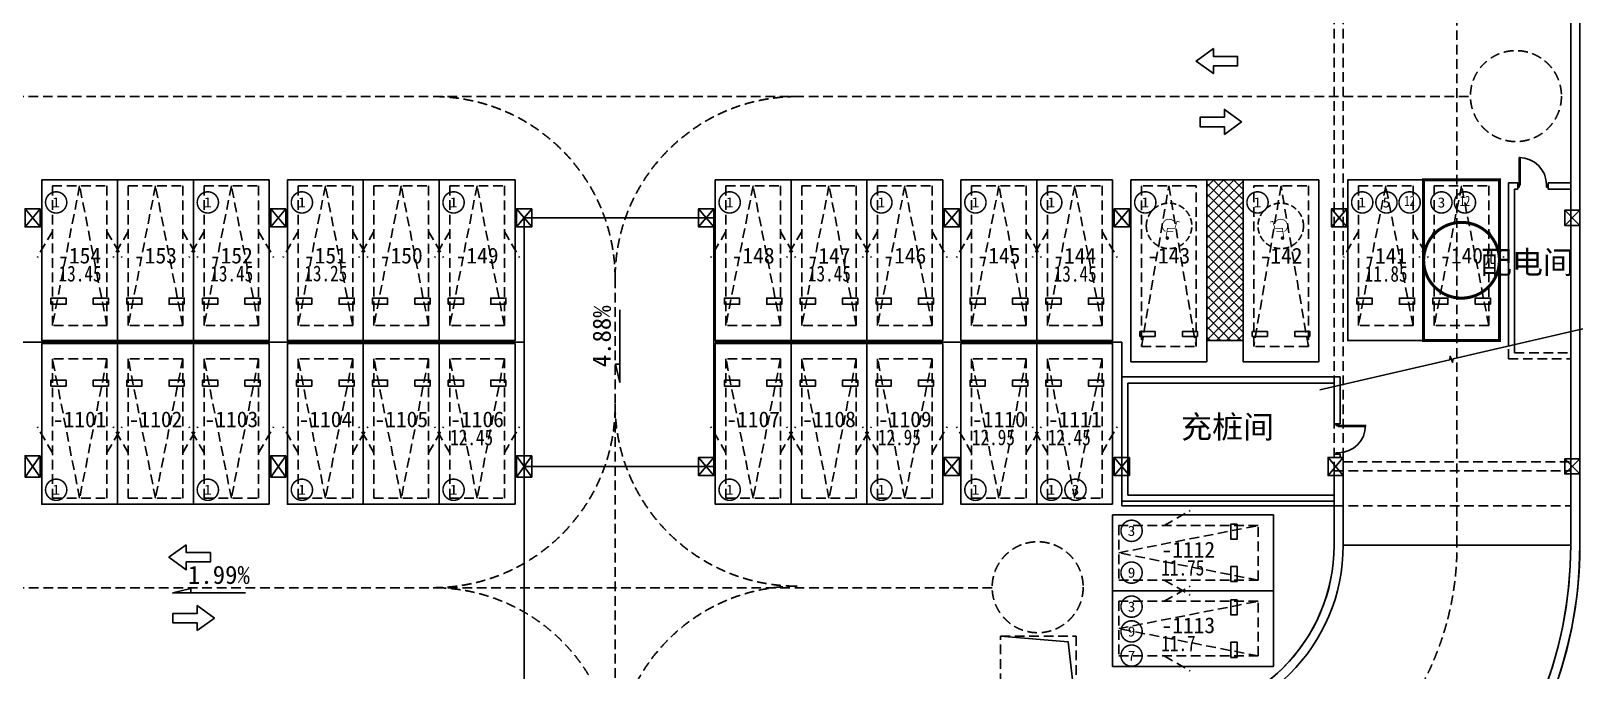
# Model space of a CAD drawing. Header units: millimetres. Extents: x 693907 to 1906102, y -24098 to 332602.
# Drawn here: x 852764 to 903919, y 278753 to 299862 of the extents above; entities that cross this region are included whole.
import ezdxf
from ezdxf.enums import TextEntityAlignment as Align

# ---------------------------------------------------------------- set-up
doc = ezdxf.new("R2010")
doc.units = ezdxf.units.MM
doc.header["$LTSCALE"] = 100
for name, pattern in [('A6-DK-B1F$0$ACO-DASHED', [3, 2, -1]), ('A6-DK-B1F$0$DK-PD-1F(UP)$0$HIDDEN2', [4.7625, 3.175, -1.5875]), ('A6-DK-B1F$0$HIDDEN2', [4.7625, 3.175, -1.5875]), ('A6-DK-JSJ-B1F$0$HIDDEN2', [4.7625, 3.175, -1.5875])]:
    doc.linetypes.add(name, pattern=pattern)
doc.layers.get('Defpoints').update_dxf_attribs({"color": 189})
for name, color, linetype in [('A-ROOM-IDEN', 31, 'Continuous'), ('A6-DK-B1F$0$-ACO-DIMS', 144, 'Continuous'), ('A6-DK-B1F$0$A-CONC', 30, 'Continuous'), ('A6-DK-B1F$0$A-DOOR', 190, 'Continuous'), ('A6-DK-B1F$0$A-HATCH', 251, 'Continuous'), ('A6-DK-B1F$0$A-MARK', 232, 'Continuous'), ('A6-DK-B1F$0$A-PRKG', 175, 'A6-DK-B1F$0$HIDDEN2'), ('A6-DK-B1F$0$A-PRKG-SIGN', 252, 'Continuous'), ('A6-DK-B1F$0$A-TRACK', 77, 'A6-DK-B1F$0$HIDDEN2'), ('A6-DK-B1F$0$A-VOID', 221, 'A6-DK-B1F$0$HIDDEN2'), ('A6-DK-B1F$0$A-WALL', 2, 'Continuous'), ('A6-DK-B1F$0$A-X-CLIP', 249, 'Continuous'), ('A6-DK-B1F$0$DK-PD-1F(UP)$0$A-HATCH', 251, 'Continuous'), ('A6-DK-BG-B1F$0$A-DRAIN', 152, 'Continuous'), ('A6-DK-BG-B1F$0$A-STAIR', 142, 'Continuous'), ('A6-DK-JSJ-B1F$0$A-DRAIN', 152, 'Continuous'), ('A6-DK-JSJ-B1F$0$A-HOLE-FLOR', 242, 'Continuous'), ('A6-DK-JSJ-B1F$0$A-LOWER', 131, 'A6-DK-JSJ-B1F$0$HIDDEN2'), ('A6-DK-JSJ-B1F$0$X23-BF$0$A-HATCH', 251, 'Continuous'), ('A6-W-B1$0$S-WALL-S', 4, 'Continuous'), ('a_parking_number', 120, 'Continuous'), ('a_parking_price', 211, 'Continuous'), ('xref(dwg引用图层)', 7, 'Continuous'), ('留孔', 1, 'Continuous')]:
    doc.layers.add(name, color=color, linetype=linetype)
doc.layers.add('A6-W-B1$0$S-EDIT', color=241, linetype='Continuous', plot=False)
doc.layers.add('LVTRY', color=6, linetype='Continuous', lineweight=18)
doc.layers.add('PUB_TEXT', color=7, linetype='Continuous', lineweight=15)
doc.styles.add('-黑体', font='simhei.ttf')
doc.styles.add('A6-DK-BG-B1F$0$华文细黑', font='STXIHEI.TTF')
doc.styles.add('华文细黑', font='STXIHEI.TTF')
doc.styles.add('黑体', font='simhei.ttf', dxfattribs={"width": 0.8})

# ---------------------------------------------------------------- blocks, each defined once
blk = doc.blocks.new('*U425')
at = {"layer": 'A6-DK-JSJ-B1F$0$A-DRAIN'}
blk.add_lwpolyline([(50, 50), (50, 850), (850, 850), (850, 50)], close=True, dxfattribs=at)
at = {"layer": 'A6-DK-JSJ-B1F$0$A-HOLE-FLOR'}
blk.add_lwpolyline([(0, 0), (270, 2317), (2500, 2500)], dxfattribs=at)
for points in [[(65, 835), (450, 835), (450, 65), (65, 65)], [(835, 835), (450, 835), (450, 65), (835, 65)]]:
    blk.add_lwpolyline(points, close=True, dxfattribs=at)
at = {"layer": 'A6-DK-JSJ-B1F$0$A-LOWER'}
for points in [[(0, 2500), (0, 0), (2500, 0), (2500, 2500), (0, 2500)], [(100, 100), (100, 800), (800, 800), (800, 100), (100, 100)]]:
    blk.add_lwpolyline(points, dxfattribs=at)
at = {"layer": 'A6-DK-JSJ-B1F$0$X23-BF$0$A-HATCH'}
blk.add_lwpolyline([(65, 65), (65, 835), (835, 835), (835, 65)], close=True, dxfattribs=at)
for centre in [(242, 745), (657, 745), (242, 155), (657, 155)]:
    blk.add_circle(centre, 8, dxfattribs=at)
blk = doc.blocks.new('A6-DK-JSJ-B1F')
at = {"layer": 'A6-DK-JSJ-B1F$0$A-LOWER', "xscale": -1}
blk.add_blockref('*U425', (145000, 277400), dxfattribs=at)
blk = doc.blocks.new('A6-W-B1$0$Z-2')
at = {"layer": 'A6-W-B1$0$S-EDIT'}
for p, q in [((72869, 44139), (73369, 43539)), ((73369, 44139), (72869, 43539))]:
    blk.add_line(p, q, dxfattribs=at)
at = {"layer": 'A6-W-B1$0$S-WALL-S', "color": 0, "linetype": 'ByBlock', "lineweight": -2}
blk.add_lwpolyline([(73369, 44139), (72869, 44139), (72869, 43539), (73369, 43539), (73369, 44139)], dxfattribs=at)
blk = doc.blocks.new('A6-W-B1$0$Z-1')
at = {"layer": 'A6-W-B1$0$S-EDIT'}
for p, q in [((91833, 54151), (92533, 54651)), ((91833, 54651), (92533, 54151))]:
    blk.add_line(p, q, dxfattribs=at)
at = {"layer": 'A6-W-B1$0$S-WALL-S', "color": 0, "linetype": 'ByBlock', "lineweight": -2}
blk.add_lwpolyline([(91833, 54651), (91833, 54151), (92533, 54151), (92533, 54651), (91833, 54651)], dxfattribs=at)
blk = doc.blocks.new('A6-W-B1$0$Z-3')
at = {"layer": 'A6-W-B1$0$S-EDIT'}
for p, q in [((-250, 250), (250, -250)), ((250, 250), (-250, -250))]:
    blk.add_line(p, q, dxfattribs=at)
at = {"layer": 'A6-W-B1$0$S-WALL-S', "color": 0, "linetype": 'ByBlock', "lineweight": -2}
blk.add_lwpolyline([(250, 250), (-250, 250), (-250, -250), (250, -250), (250, 250)], dxfattribs=at)
blk = doc.blocks.new('A6-W-B1', base_point=(85957, 40190))
at = {"layer": 'A6-W-B1$0$S-WALL-S'}
for points in [[(235757, 346815), (247257, 346815), (247257, 323090, -0.414214), (233757, 309590), (232257, 309590), (232257, 306290), (232557, 306290), (232557, 309290), (233757, 309290, 0.414214), (247557, 323090), (247557, 347115), (235757, 347115), (235757, 346815)], [(233531, 317390, 0.425476), (239457, 323090), (239457, 325390), (239757, 325390), (239757, 323090, -0.414212), (233757, 317090), (232207, 317090), (232207, 317390), (233531, 317390)]]:
    blk.add_lwpolyline(points, format="xyb", dxfattribs=at)
for name, p in [('A6-W-B1$0$Z-2', (123438, 290050)), ('A6-W-B1$0$Z-2', (131538, 290050)), ('A6-W-B1$0$Z-2', (139638, 290050)), ('A6-W-B1$0$Z-2', (145638, 290050)), ('A6-W-B1$0$Z-2', (153738, 290050)), ('A6-W-B1$0$Z-2', (159338, 290050)), ('A6-W-B1$0$Z-2', (166503, 290050)), ('A6-W-B1$0$Z-3', (247307, 333890)), ('A6-W-B1$0$Z-2', (145638, 281850)), ('A6-W-B1$0$Z-2', (153738, 281850)), ('A6-W-B1$0$Z-2', (159338, 281850)), ('A6-W-B1$0$Z-2', (166388, 281850)), ('A6-W-B1$0$Z-3', (247307, 325690))]:
    blk.add_blockref(name, p, dxfattribs=at)
at = {"layer": 'A6-W-B1$0$S-WALL-S', "rotation": 270}
for p in [(142156, 417873, 0), (150256, 417873, 0), (158356, 417873, 0)]:
    blk.add_blockref('A6-W-B1$0$Z-1', p, dxfattribs=at)
blk = doc.blocks.new('A6-DK-BG-B1F$0$A-DRAIN-INDEX')
blk.add_lwpolyline([(300, 0), (0, 0), (-300, 0), (-500, 0), (-300, 50), (-300, 0)], close=True)
at = {"style": 'A6-DK-BG-B1F$0$华文细黑'}
blk.add_attdef('坡度', text='', height=250, dxfattribs=at).set_placement((0, 100), align=Align.CENTER)
blk = doc.blocks.new('A6-DK-BG-B1F')
at = {"layer": 'A6-DK-BG-B1F$0$A-STAIR'}
for p, q in [((126800, 273450), (126800, 293700)), ((126800, 293700), (133050, 293700)), ((133050, 285500), (133050, 293700)), ((126800, 289600, 0), (102500, 289600, 0)), ((146500, 289600), (133100, 289600, 0)), ((146500, 284200), (146500, 289600)), ((126800, 285500), (133050, 285500)), ((153500, 284200), (146500, 284200))]:
    blk.add_line(p, q, dxfattribs=at)
at = {"layer": 'A6-DK-BG-B1F$0$A-DRAIN'}
ref = blk.add_blockref('A6-DK-BG-B1F$0$A-DRAIN-INDEX', (129958, 289768), dxfattribs=dict(at, xscale=3, yscale=3, zscale=3, rotation=90))
ref.add_attrib('坡度', '4.88%', dxfattribs={"layer": '0', "height": 600, "rotation": 90, "style": 'A6-DK-BG-B1F$0$华文细黑'}).set_placement((129658, 289792), align=Align.CENTER)
ref = blk.add_blockref('A6-DK-BG-B1F$0$A-DRAIN-INDEX', (116716, 281325), dxfattribs=dict(at, xscale=3, yscale=3, zscale=3))
ref.add_attrib('坡度', '1.99%', dxfattribs={"layer": '0', "height": 600, "style": 'A6-DK-BG-B1F$0$华文细黑'}).set_placement((116740, 281625), align=Align.CENTER)
blk = doc.blocks.new('A6-DK-B1F$0$A$C48A675EB')
at = {"layer": 'A6-DK-B1F$0$A-TRACK', "linetype": 'ByBlock'}
blk.add_lwpolyline([(1047, -516), (1047, -195), (50, -195), (50, 195), (1047, 195), (1047, 517), (1759, 0)], close=True, dxfattribs=at)
blk = doc.blocks.new('A6-DK-B1F$0$gsethsergtyf')
at = {"layer": 'A6-DK-B1F$0$A-TRACK'}
for p, q in [((97131, 297700), (157993, 297700)), ((129800, 291700), (129800, 252950)), ((142228, 281500), (95650, 281500))]:
    blk.add_line(p, q, dxfattribs=at)
blk.add_lwpolyline([(157550, 282900), (157550, 289088)], dxfattribs=at)
for centre in [(159493, 297715, 0), (143728, 281515, 0)]:
    blk.add_circle(centre, 1500, dxfattribs=at)
for centre, radius, start, end in [((123800, 291700), 6000, 0, 0), ((123800, 291700), 6000, 0, 90), ((135800, 291700), 6000, 90, 180), ((123800, 287500), 6000, 270, 0), ((135800, 287550), 6000, 180, 270), ((147800, 282900), 9750, 270, 0), ((123800, 275500), 6000, 17.708, 90), ((135800, 275550), 6000, 90, 180)]:
    blk.add_arc(centre, radius, start, end, dxfattribs=at)
at = {"layer": 'A6-DK-B1F$0$A-TRACK', "linetype": 'ByBlock', "xscale": 0.8, "yscale": 0.8, "zscale": 0.8, "rotation": 180}
for p in [(150357, 298869, 0), (116499, 282504, 0)]:
    blk.add_blockref('A6-DK-B1F$0$A$C48A675EB', p, dxfattribs=at)
at = {"layer": 'A6-DK-B1F$0$A-TRACK', "linetype": 'ByBlock', "xscale": 0.8, "yscale": 0.8, "zscale": 0.8}
for p in [(149044, 296861, 0), (115186, 280496, 0)]:
    blk.add_blockref('A6-DK-B1F$0$A$C48A675EB', p, dxfattribs=at)
blk = doc.blocks.new('A6-DK-B1F$0$A-Barrier-plan-b')
for points, const_width in [([(-119, 185, 1.2843), (192, -107)], 25), ([(-30, 403, 1), (-86, 403)], 60), ([(-30, 403, -1), (-86, 403)], 60)]:
    blk.add_lwpolyline(points, format="xyb", dxfattribs=dict(const_width=const_width))
at = {"const_width": 25}
for points in [[(-101, 411), (-55, 80), (194, 80), (260, -148), (353, -128)], [(-70, 191), (143, 191)]]:
    blk.add_lwpolyline(points, dxfattribs=at)
at = {"linetype": 'A6-DK-B1F$0$ACO-DASHED'}
blk.add_circle((0, 0), 750, dxfattribs=at)
blk = doc.blocks.new('A6-DK-B1F$0$wzatcw')
at = {"layer": 'A6-DK-B1F$0$A-HATCH'}
h = blk.add_hatch(dxfattribs=at)
h.set_pattern_fill('ANSI31', color=256, scale=150)
h.set_pattern_definition([(45, (-735.45, 5050), (-168.38, 168.38), [])])
h.paths.add_polyline_path([(1200, 0), (0, 0), (0, 5300), (1200, 5300)])
at = {"extrusion": (-5.18032e-09, -4.99617e-22, 1), "elevation": 0}
blk.add_lwpolyline([(3350, 5500), (2450, 200), (1550, 5500)], dxfattribs=at)
blk.add_lwpolyline([(3350, 5500), (1550, 5500), (1550, 200), (3350, 200)], close=True, dxfattribs=at)
at = {"layer": 'A6-DK-B1F$0$A-PRKG-SIGN', "extrusion": (-5.18032e-09, -4.99617e-22, 1), "elevation": 0}
for points in [[(3700, 0), (1200, 0), (1200, 6000), (3700, 6000)], [(1500, 5160), (2000, 5160), (2000, 5000), (1500, 5000)], [(3400, 5160), (2900, 5160), (2900, 5000), (3400, 5000)]]:
    blk.add_lwpolyline(points, close=True, dxfattribs=at)
at = {"layer": 'A6-DK-B1F$0$A-X-CLIP'}
blk.add_lwpolyline([(1200, 5300), (0, 5300), (0, 0), (1200, 0)], dxfattribs=at)
at = {"layer": 'A6-DK-B1F$0$A-MARK', "linetype": 'Continuous', "extrusion": (3.01823e-09, 1.58113e-08, -1), "zscale": -1, "rotation": 1.350112803034594e-06}
blk.add_blockref('A6-DK-B1F$0$A-Barrier-plan-b', (-2441, 1516, 0), dxfattribs=at)
blk = doc.blocks.new('A6-DK-B1F$0$标准车位')
blk.add_lwpolyline([(350, 4600), (1250, 0), (2150, 4600)])
blk.add_lwpolyline([(350, 4600), (2150, 4600), (2150, 0), (350, 0)], close=True)
at = {"layer": 'A6-DK-B1F$0$A-PRKG-SIGN'}
for points in [[(0, -200), (2500, -200), (2500, 5100), (0, 5100)], [(300, 3900), (800, 3900), (800, 3700), (300, 3700)], [(2200, 3900), (1700, 3900), (1700, 3700), (2200, 3700)]]:
    blk.add_lwpolyline(points, close=True, dxfattribs=at)
at = {"layer": 'Defpoints', "color": 8, "linetype": 'A6-DK-B1F$0$HIDDEN2', "extrusion": (-5.18032e-09, 4.96178e-22, 1), "elevation": 0}
for points in [[(350, 1500), (-145, 2357)], [(2150, 1500), (2645, 2357)]]:
    blk.add_lwpolyline(points, dxfattribs=at)
blk = doc.blocks.new('*U448')
at = {"color": 0, "linetype": 'ByBlock', "lineweight": -2}
for points in [[(35, -50), (35, 0), (-35, 0), (-35, -50)], [(935, -85), (35, -85), (35, -50), (935, -50)], [(35, -1000), (35, -950), (-35, -950), (-35, -1000)]]:
    blk.add_lwpolyline(points, close=True, dxfattribs=at)
blk.add_arc((35, -50), 900, 270, 0, dxfattribs=at)

msp = doc.modelspace()

# ---------------------------------------------------------------- linework, layer by layer
at = {"layer": 'A6-DK-B1F$0$-ACO-DIMS'}
msp.add_line((896016.9, 282900), (903516.9, 282900), dxfattribs=at)
at = {"layer": 'A6-DK-B1F$0$A-CONC'}
for p, q in [((903816.9, 282900), (903816.9, 305425)), ((903516.9, 289956.1), (903516.9, 305125)), ((903516.9, 282900), (903516.9, 289956.1)), ((895716.9, 282900), (895716.9, 285650)), ((896016.9, 282900), (896016.9, 285719.5))]:
    msp.add_line(p, q, dxfattribs=at)
for radius in [5700, 6000, 13500, 13800]:
    msp.add_arc((890016.9, 282900), radius, 270, 0, dxfattribs=at)
at = {"layer": 'A6-DK-B1F$0$A-TRACK'}
msp.add_lwpolyline([(899766.9, 282900), (899766.9, 289087.8)], dxfattribs=at)
at = {"layer": 'A6-DK-B1F$0$A-VOID'}
for p, q in [((896016.9, 285800), (896016.9, 309847)), ((895716.9, 285800), (895716.9, 308847)), ((896016.9, 285650), (903516.9, 285650)), ((895716.9, 285350), (903516.9, 285350))]:
    msp.add_line(p, q, dxfattribs=at)
msp.add_lwpolyline([(899766.9, 289087.8), (899766.9, 308847)], dxfattribs=at)
at = {"layer": 'A6-DK-B1F$0$A-WALL'}
for p, q in [((901466.9, 289481.4), (901466.9, 294850)), ((901466.9, 294850), (901766.9, 294850)), ((901766.9, 294850), (901766.9, 294650)), ((902766.9, 294850), (903516.9, 294850)), ((902766.9, 294850), (902766.9, 294650)), ((901666.9, 289528), (901666.9, 294650)), ((901666.9, 294650), (901766.9, 294650)), ((902766.9, 294650), (903516.9, 294650)), ((888716.9, 284350), (888716.9, 288450)), ((895916.9, 288450), (888716.9, 288450)), ((888916.9, 284550), (888916.9, 288250)), ((895716.9, 288250), (888916.9, 288250)), ((895716.9, 286900), (895716.9, 288250)), ((895916.9, 286900), (895916.9, 288450)), ((895916.9, 286900), (895716.9, 286900)), ((895716.9, 285800), (895716.9, 285900)), ((895916.9, 285900), (895716.9, 285900)), ((895916.9, 285800), (895916.9, 285900)), ((895716.9, 284550), (888916.9, 284550)), ((895716.9, 284350), (888716.9, 284350))]:
    msp.add_line(p, q, dxfattribs=at)
at = {"layer": 'A6-DK-B1F$0$A-WALL', "linetype": 'A6-DK-B1F$0$HIDDEN2'}
for p, q in [((901466.9, 289050), (901466.9, 289481.4)), ((901466.9, 289050), (903516.9, 289050)), ((901666.9, 289250), (901666.9, 289527.8)), ((901666.9, 289250), (903516.9, 289250))]:
    msp.add_line(p, q, dxfattribs=at)
at = {"layer": 'A6-DK-B1F$0$A-X-CLIP'}
msp.add_lwpolyline([(903919.1, 290038.1), (899635.5, 289046.2), (899621.9, 288935.3), (899538.5, 289131.5), (899525.9, 289020.8), (895242.3, 288029)], dxfattribs=at)
at = {"layer": 'A6-DK-B1F$0$DK-PD-1F(UP)$0$A-HATCH', "linetype": 'A6-DK-B1F$0$DK-PD-1F(UP)$0$HIDDEN2'}
msp.add_line((895716.9, 284200), (903516.9, 284200), dxfattribs=at)
at = {"layer": 'LVTRY', "color": 6, "const_width": 50}
for points in [[(853942.6, 294208.2, 1), (853242.6, 294208.2, 1)], [(858942.6, 294208.2, 1), (858242.6, 294208.2, 1)], [(862042.6, 294208.2, 1), (861342.6, 294208.2, 1)], [(867042.6, 294208.2, 1), (866342.6, 294208.2, 1)], [(876142.6, 294208.2, 1), (875442.6, 294208.2, 1)], [(881142.6, 294208.2, 1), (880442.6, 294208.2, 1)], [(884242.6, 294208.2, 1), (883542.6, 294208.2, 1)], [(886742.6, 294208.2, 1), (886042.6, 294208.2, 1)], [(889842.6, 294208.2, 1), (889142.6, 294208.2, 1)], [(893542.6, 294208.2, 1), (892842.6, 294208.2, 1)], [(896992.6, 294208.2, 1), (896292.6, 294208.2, 1)], [(897791.6, 294208.2, 1), (897091.6, 294208.2, 1)], [(898555.8, 294208.2, 1), (897855.8, 294208.2, 1)], [(899605.3, 294208.2, 1), (898905.3, 294208.2, 1)], [(900379.4, 294208.2, 1), (899679.4, 294208.2, 1)], [(853942.6, 284730.2, 1), (853242.6, 284730.2, 1)], [(858942.6, 284730.2, 1), (858242.6, 284730.2, 1)], [(862042.6, 284730.2, 1), (861342.6, 284730.2, 1)], [(867042.6, 284730.2, 1), (866342.6, 284730.2, 1)], [(876142.6, 284730.2, 1), (875442.6, 284730.2, 1)], [(881142.6, 284730.2, 1), (880442.6, 284730.2, 1)], [(884242.6, 284730.2, 1), (883542.6, 284730.2, 1)], [(886742.6, 284730.2, 1), (886042.6, 284730.2, 1)], [(887541.3, 284730.2, 1), (886841.3, 284730.2, 1)], [(889390.4, 283375.7, 1), (888690.4, 283375.7, 1)], [(889390.4, 281997.1, 1), (888690.4, 281997.1, 1)], [(889390.4, 280875.7, 1), (888690.4, 280875.7, 1)], [(889390.4, 280058.7, 1), (888690.4, 280058.7, 1)], [(889390.4, 279258.8, 1), (888690.4, 279258.8, 1)]]:
    msp.add_lwpolyline(points, format="xyb", close=True, dxfattribs=at)
at = {"layer": '留孔', "const_width": 100, "elevation": 0}
msp.add_lwpolyline([(898666.9, 294950), (901166.9, 294950), (901166.9, 289650), (898666.9, 289650)], close=True, dxfattribs=at)
msp.add_lwpolyline([(901166.9, 292300, 1), (898666.9, 292300, 1), (901166.9, 292300, 1)], format="xyb", dxfattribs=at)

# ---------------------------------------------------------------- block references
msp.add_blockref('A6-DK-B1F$0$gsethsergtyf', (742216.9, 0))
at = {"layer": 'A6-DK-B1F$0$A-DOOR', "rotation": 90}
msp.add_blockref('*U448', (901766.9, 294750), dxfattribs=at)
at = {"layer": 'A6-DK-B1F$0$A-DOOR'}
msp.add_blockref('*U448', (895816.9, 286900), dxfattribs=at)
at = {"layer": 'A6-DK-B1F$0$A-PRKG', "linetype": 'ByBlock', "extrusion": (5.18032e-09, -4.99294e-22, -1), "xscale": -1, "zscale": -1, "rotation": 180}
for p in [(-855616.9, 294750, 0), (-858116.9, 294750, 0), (-860616.9, 294750, 0), (-863716.9, 294750, 0), (-866216.9, 294750, 0), (-868716.9, 294750, 0), (-877816.9, 294750, 0), (-880316.9, 294750, 0), (-882816.9, 294750, 0), (-885916.9, 294750, 0), (-888416.9, 294750, 0), (-898666.9, 294750, 0), (-901166.9, 294750, 0)]:
    msp.add_blockref('A6-DK-B1F$0$标准车位', p, dxfattribs=at)
at = {"layer": 'A6-DK-B1F$0$A-PRKG', "linetype": 'ByBlock', "rotation": 180}
msp.add_blockref('A6-DK-B1F$0$wzatcw', (892716.9, 294950, 0), dxfattribs=at)
at = {"layer": 'A6-DK-B1F$0$A-PRKG', "linetype": 'ByBlock', "xscale": -1, "rotation": 180}
msp.add_blockref('A6-DK-B1F$0$wzatcw', (891516.9, 294950, 0), dxfattribs=at)
at = {"layer": 'A6-DK-B1F$0$A-PRKG', "linetype": 'ByBlock', "extrusion": (5.18032e-09, 4.99113e-22, -1), "zscale": -1}
for p in [(-855616.9, 284450, 0), (-858116.9, 284450, 0), (-860616.9, 284450, 0), (-863716.9, 284450, 0), (-866216.9, 284450, 0), (-868716.9, 284450, 0), (-877816.9, 284450, 0), (-880316.9, 284450, 0), (-882816.9, 284450, 0), (-885916.9, 284450, 0), (-888416.9, 284450, 0)]:
    msp.add_blockref('A6-DK-B1F$0$标准车位', p, dxfattribs=at)
at = {"layer": 'A6-DK-B1F$0$A-PRKG', "linetype": 'ByBlock', "extrusion": (4.97963e-22, -5.18032e-09, -1), "zscale": -1, "rotation": 90}
for p in [(-888616.9, 281400, 0), (-888616.9, 278900, 0)]:
    msp.add_blockref('A6-DK-B1F$0$标准车位', p, dxfattribs=at)
at = {"layer": 'xref(dwg引用图层)'}
for name in ['A6-W-B1', 'A6-DK-JSJ-B1F', 'A6-DK-BG-B1F']:
    msp.add_blockref(name, (742216.9, 0), dxfattribs=at)

# ---------------------------------------------------------------- texts
at = {"layer": 'A-ROOM-IDEN', "style": '华文细黑'}
for s, p in [('配电间', (902088, 291858.8)), ('充桩间', (892205.4, 286428.1))]:
    msp.add_text(s, height=750, dxfattribs=at).set_placement(p, align=Align.CENTER)
at = {"layer": 'a_parking_number', "style": '华文细黑'}
for s, p in [('-154', (854366.9, 292450, 0)), ('-153', (856866.9, 292450, 0)), ('-152', (859366.9, 292450, 0)), ('-151', (862466.9, 292450, 0)), ('-150', (864966.9, 292450, 0)), ('-149', (867466.9, 292450, 0)), ('-148', (876566.9, 292450, 0)), ('-147', (879066.9, 292450, 0)), ('-146', (881566.9, 292450, 0)), ('-145', (884666.9, 292450, 0)), ('-144', (887166.9, 292450, 0)), ('-143', (890266.9, 292450, 0)), ('-142', (893966.9, 292450, 0)), ('-141', (897416.9, 292450, 0)), ('-140', (899916.9, 292450, 0)), ('-1101', (854366.9, 287050, 0)), ('-1102', (856866.9, 287050, 0)), ('-1103', (859366.9, 287050, 0)), ('-1104', (862466.9, 287050, 0)), ('-1105', (864966.9, 287050, 0)), ('-1106', (867466.9, 287050, 0)), ('-1107', (876566.9, 287050, 0)), ('-1108', (879066.9, 287050, 0)), ('-1109', (881566.9, 287050, 0)), ('-1110', (884666.9, 287050, 0)), ('-1111', (887166.9, 287050, 0)), ('-1112', (890909.7, 282755.5)), ('-1113', (890909.7, 280255.5, 0))]:
    msp.add_text(s, height=520, dxfattribs=at).set_placement(p, align=Align.MIDDLE)
at = {"layer": 'a_parking_price', "style": '黑体', "width": 0.8}
for s, p in [('13.45', (853672.8, 291600.1)), ('13.45', (858672.8, 291600.1)), ('13.25', (861772.8, 291606.4)), ('13.45', (878372.8, 291600.1)), ('13.45', (886472.8, 291593.8)), ('11.85', (896722.8, 291593.8)), ('12.45', (866580, 286200.1)), ('12.95', (880680, 286200.1)), ('12.95', (883780, 286200.1)), ('12.45', (886280, 286200.1)), ('11.75', (890022.9, 281899.3)), ('11.7', (890022.9, 279405.6))]:
    msp.add_text(s, height=520, dxfattribs=at).set_placement(p)
at = {"layer": 'PUB_TEXT', "color": 6, "style": '-黑体'}
for s, width, p, p2 in [('1', 1.065055, (853464.3, 294041.9), (853720.9, 294041.9)), ('1', 1.065055, (858464.3, 294041.9), (858720.9, 294041.9)), ('1', 1.065055, (861564.3, 294041.9), (861820.9, 294041.9)), ('1', 1.065055, (866564.3, 294041.9), (866820.9, 294041.9)), ('1', 1.065055, (875664.3, 294041.9), (875920.9, 294041.9)), ('1', 1.065055, (880664.3, 294041.9), (880920.9, 294041.9)), ('1', 1.065055, (883764.3, 294041.9), (884020.9, 294041.9)), ('1', 1.065055, (886264.3, 294041.9), (886520.9, 294041.9)), ('1', 1.065055, (889364.3, 294041.9), (889620.9, 294041.9)), ('1', 1.065055, (893064.3, 294041.9), (893320.9, 294041.9)), ('1', 1.065055, (896514.3, 294041.9), (896770.9, 294041.9)), ('5', 1.048503, (897315.3, 294040.4), (897567.9, 294040.4)), ('12', 0.726133, (898030.9, 294092), (898380.7, 294092)), ('3', 1.032317, (899130.9, 294038.9), (899379.6, 294038.9)), ('12', 0.726133, (899854.5, 294092), (900204.3, 294092)), ('1', 1.065055, (853464.3, 284564), (853720.9, 284564)), ('1', 1.065055, (858464.3, 284564), (858720.9, 284564)), ('1', 1.065055, (861564.3, 284564), (861820.9, 284564)), ('1', 1.065055, (866564.3, 284564), (866820.9, 284564)), ('1', 1.065055, (875664.3, 284564), (875920.9, 284564)), ('1', 1.065055, (880664.3, 284564), (880920.9, 284564)), ('1', 1.065055, (883764.3, 284564), (884020.9, 284564)), ('1', 1.065055, (886264.3, 284564), (886520.9, 284564)), ('3', 1.032317, (887067, 284561), (887315.7, 284561)), ('3', 1.032317, (888916.1, 283206.5), (889164.8, 283206.5)), ('9', 1.032317, (888916.1, 281827.9), (889164.8, 281827.9)), ('3', 1.032317, (888916.1, 280706.5), (889164.8, 280706.5)), ('9', 1.032317, (888916.1, 279889.4), (889164.8, 279889.4)), ('7', 1.032317, (888916.1, 279089.5), (889164.8, 279089.5))]:
    msp.add_text(s, height=335, dxfattribs=dict(at, width=width)).set_placement(p, p2, align=Align.FIT)

doc.saveas('drawing.dxf')
